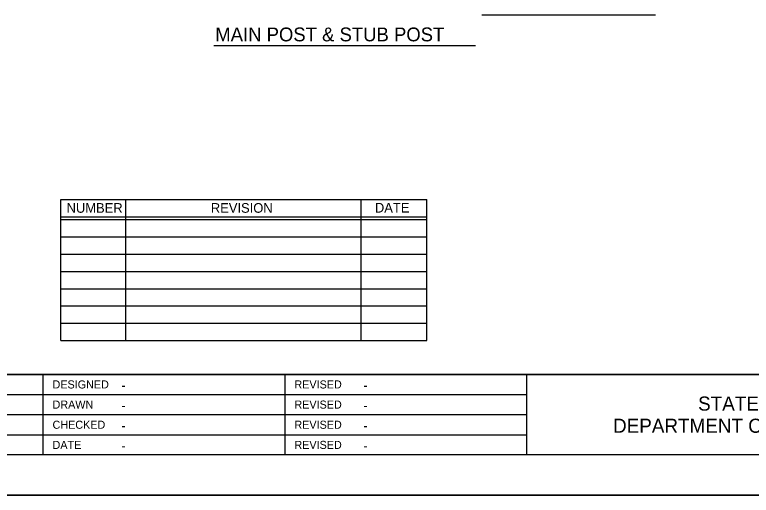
# Model space of a CAD drawing. Extents: x 1499079 to 1501883, y 1499349 to 1499789.
# Drawn here: x 1499916 to 1500098.7, y 1499349.2 to 1499468.4 of the extents above; entities that cross this region are included whole.
import ezdxf

# ---------------------------------------------------------------- set-up
doc = ezdxf.new("R2010")
doc.units = 0
for name, color, linetype in [('Level 48', 7, 'Continuous'), ('Sheets_50 Reference Boundary', 7, 'Continuous'), ('Sheets_General Details', 7, 'Continuous'), ('Sheets_Printer Plotting Border', 7, 'Continuous')]:
    doc.layers.add(name, color=color, linetype=linetype)

msp = doc.modelspace()

# ---------------------------------------------------------------- linework, layer by layer
at = {"layer": 'Level 48'}
msp.add_lwpolyline([(1499759.49, 1499789.19), (1500439.49, 1499789.19), (1500439.49, 1499349.19), (1499759.49, 1499349.19)], close=True, dxfattribs=at)
at = {"layer": 'Sheets_50 Reference Boundary'}
msp.add_lwpolyline([(1499799.49, 1499779.18), (1500429.49, 1499779.18), (1500429.49, 1499379.19), (1499799.49, 1499379.19)], close=True, dxfattribs=at)
at = {"layer": 'Sheets_General Details'}
for p, q in [((1500031.87, 1499468.41), (1500074.98, 1499468.41)), ((1499965.35, 1499460.76), (1500030.33, 1499460.76)), ((1499927.41, 1499387.59), (1499927.41, 1499422.59)), ((1499927.41, 1499422.59), (1500018.24, 1499422.59)), ((1499943.56, 1499387.59), (1499943.56, 1499422.59)), ((1500001.96, 1499387.59), (1500001.96, 1499422.59)), ((1500018.24, 1499387.59), (1500018.24, 1499422.59)), ((1499927.41, 1499418.31), (1500018.24, 1499418.31)), ((1499927.41, 1499417.6), (1500018.24, 1499417.6)), ((1499927.41, 1499413.31), (1500018.24, 1499413.31)), ((1499927.41, 1499409.02), (1500018.24, 1499409.02)), ((1499927.41, 1499404.74), (1500018.24, 1499404.74)), ((1499927.41, 1499400.45), (1500018.24, 1499400.45)), ((1499927.41, 1499396.16), (1500018.24, 1499396.16)), ((1499927.41, 1499391.88), (1500018.24, 1499391.88)), ((1499927.41, 1499387.59), (1500018.24, 1499387.59)), ((1499799.49, 1499379.19), (1500429.49, 1499379.19)), ((1499922.98, 1499379.19), (1499922.98, 1499359.19)), ((1499982.98, 1499379.19), (1499982.98, 1499359.19)), ((1500042.98, 1499379.19), (1500042.98, 1499359.19)), ((1499858.98, 1499374.19), (1500042.98, 1499374.19)), ((1499858.98, 1499369.19), (1500042.98, 1499369.19)), ((1499858.98, 1499364.19), (1500042.98, 1499364.19)), ((1500439.49, 1499349.19), (1499759.49, 1499349.19))]:
    msp.add_line(p, q, dxfattribs=at)
msp.add_lwpolyline([(1499799.49, 1499779.19), (1500429.49, 1499779.19), (1500429.49, 1499359.19), (1499799.49, 1499359.19)], close=True, dxfattribs=at)
at = {"layer": 'Sheets_Printer Plotting Border'}
msp.add_lwpolyline([(1499759.49, 1499349.19), (1500439.49, 1499349.19), (1500439.49, 1499789.19), (1499759.49, 1499789.19)], close=True, dxfattribs=at)

# ---------------------------------------------------------------- texts
at = {"layer": 'Sheets_General Details'}
for s, height, p in [('MAIN POST & STUB POST', 3.4289, (1499965.75, 1499461.83)), ('NUMBER', 2.4, (1499928.87, 1499419.29)), ('REVISION', 2.4, (1499964.65, 1499419.29)), ('DATE', 2.4, (1500005.35, 1499419.34)), ('DESIGNED', 2, (1499925.38, 1499375.69)), ('-', 2.4, (1499942.46, 1499375.29)), ('REVISED', 2, (1499985.38, 1499375.69)), ('-', 2.4, (1500002.46, 1499375.29)), ('DRAWN', 2, (1499925.38, 1499370.69)), ('REVISED', 2, (1499985.38, 1499370.69)), ('STATE OF ILLINOIS', 3.5, (1500085.52, 1499370.19)), ('-', 2.4, (1499942.46, 1499370.29)), ('-', 2.4, (1500002.46, 1499370.29)), ('CHECKED', 2, (1499925.38, 1499365.69)), ('REVISED', 2, (1499985.38, 1499365.69)), ('DEPARTMENT OF TRANSPORTATION', 3.5, (1500064.42, 1499364.69)), ('-', 2.4, (1499942.46, 1499365.29)), ('-', 2.4, (1500002.46, 1499365.29)), ('DATE', 2, (1499925.38, 1499360.69)), ('-', 2.4, (1499942.46, 1499360.29)), ('REVISED', 2, (1499985.38, 1499360.69)), ('-', 2.4, (1500002.46, 1499360.29))]:
    msp.add_text(s, height=height, dxfattribs=at).set_placement(p)

doc.saveas('drawing.dxf')
